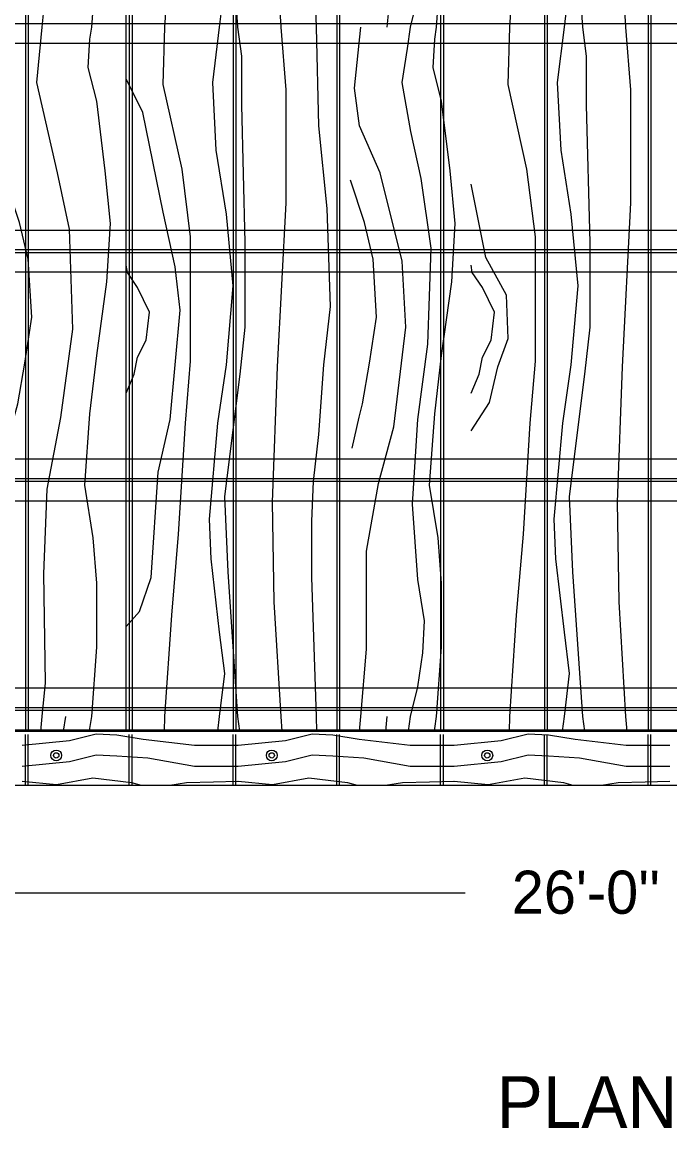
# Model space of a CAD drawing. Extents: x 999.4 to 1036.4, y 999.4 to 1022.5.
# Drawn here: x 1011.99 to 1014.99, y 1012.4 to 1017.54 of the extents above; entities that cross this region are included whole.
import ezdxf

# ---------------------------------------------------------------- set-up
doc = ezdxf.new("R2010")
doc.units = 0
doc.layers.add('Level 1', color=7, linetype='Continuous')

msp = doc.modelspace()

# ---------------------------------------------------------------- linework, layer by layer
at = {"layer": 'Level 1'}
for p, q in [((1012.0012, 1019.7438), (1012.0012, 1014.2438)), ((1012.0138, 1019.7438), (1012.0138, 1014.2438)), ((1012.4681, 1014.2438), (1012.4681, 1019.7438)), ((1012.4826, 1019.7438), (1012.4826, 1014.2438)), ((1012.4953, 1019.7438), (1012.4953, 1014.2438)), ((1012.9641, 1019.7438), (1012.9641, 1014.2438)), ((1012.9768, 1019.7438), (1012.9768, 1014.2438)), ((1013.4456, 1019.7438), (1013.4456, 1014.2438)), ((1013.4583, 1019.7438), (1013.4583, 1014.2438)), ((1013.9271, 1019.7438), (1013.9271, 1014.2438)), ((1013.9398, 1019.7438), (1013.9398, 1014.2438)), ((1014.4085, 1019.7438), (1014.4085, 1014.2438)), ((1014.4212, 1019.7438), (1014.4212, 1014.2438)), ((1014.89, 1019.7438), (1014.89, 1014.2438)), ((1014.9027, 1019.7438), (1014.9027, 1014.2438)), ((1008.6435, 1017.5289), (1021.6435, 1017.5289)), ((1008.6435, 1017.4382), (1021.6435, 1017.4382)), ((1008.6435, 1016.5699), (1021.6435, 1016.5699)), ((1008.6435, 1016.4793), (1021.6435, 1016.4793)), ((1008.6435, 1016.4664), (1021.6435, 1016.4664)), ((1008.6435, 1016.3757), (1021.6435, 1016.3757)), ((1008.6435, 1015.5074), (1021.6435, 1015.5074)), ((1008.6435, 1015.4168), (1021.6435, 1015.4168)), ((1008.6435, 1015.4039), (1021.6435, 1015.4039)), ((1008.6435, 1015.3132), (1021.6435, 1015.3132)), ((1008.6435, 1014.4449), (1021.6435, 1014.4449)), ((1008.6435, 1014.3543), (1021.6435, 1014.3543)), ((1008.6435, 1014.3414), (1021.6435, 1014.3414)), ((1008.6435, 1014.2507), (1021.6435, 1014.2507)), ((1008.6435, 1014.2438), (1021.6435, 1014.2438)), ((1012.0012, 1013.9938), (1012.0012, 1014.2278)), ((1012.0138, 1013.9938), (1012.0138, 1014.2278)), ((1012.4826, 1013.9938), (1012.4826, 1014.2278)), ((1012.4953, 1013.9938), (1012.4953, 1014.2278)), ((1012.9641, 1013.9938), (1012.9641, 1014.2278)), ((1012.9768, 1013.9938), (1012.9768, 1014.2278)), ((1013.4456, 1013.9938), (1013.4456, 1014.2278)), ((1013.4583, 1013.9938), (1013.4583, 1014.2278)), ((1013.9271, 1013.9938), (1013.9271, 1014.2278)), ((1013.9398, 1013.9938), (1013.9398, 1014.2278)), ((1014.4085, 1013.9938), (1014.4085, 1014.2278)), ((1014.4212, 1013.9938), (1014.4212, 1014.2278)), ((1014.89, 1013.9938), (1014.89, 1014.2278)), ((1014.9027, 1013.9938), (1014.9027, 1014.2278)), ((1008.6435, 1013.9938), (1021.6435, 1013.9938)), ((1008.6435, 1013.4938), (1014.0416, 1013.4938))]:
    msp.add_line(p, q, dxfattribs=at)
for points in [[(1012.0785, 1017.5114), (1012.0939, 1017.6679), (1012.086, 1018.1747), (1012.1018, 1018.5679), (1012.1652, 1018.8999), (1012.2206, 1019.3106), (1012.2057, 1019.7438)], [(1012.3086, 1017.5114), (1012.3314, 1017.8339), (1012.3314, 1018.131), (1012.3156, 1018.3407), (1012.276, 1018.5854), (1012.2998, 1018.9174), (1012.3314, 1019.1883), (1012.3789, 1019.529), (1012.3915, 1019.7438)], [(1012.6482, 1017.5114), (1012.6798, 1017.9824), (1012.7115, 1018.3582), (1012.7432, 1018.8737), (1012.7669, 1019.162), (1012.7669, 1019.7388), (1012.7663, 1019.7438)], [(1012.9017, 1017.5114), (1012.9253, 1017.7116), (1012.9015, 1017.9038), (1012.8619, 1018.2446), (1012.854, 1018.4281), (1012.8936, 1018.8737), (1012.9332, 1019.1446), (1012.9648, 1019.5116), (1012.9427, 1019.7438)], [(1012.9869, 1017.5114), (1012.9411, 1018.1834), (1012.9253, 1018.5329), (1012.9965, 1019.1009), (1013.0202, 1019.3194), (1013.0202, 1019.7125), (1013.0195, 1019.7438)], [(1013.1865, 1017.5114), (1013.1548, 1018.0436), (1013.1469, 1018.5067), (1013.1707, 1019.1359), (1013.2023, 1019.7438)], [(1013.3514, 1017.5114), (1013.3297, 1018.1572), (1013.3297, 1018.4194), (1013.3377, 1018.6029), (1013.3614, 1018.8213), (1013.3852, 1019.1446), (1013.4168, 1019.4154), (1013.4054, 1019.7438)], [(1013.6785, 1017.5114), (1013.6939, 1017.6679), (1013.686, 1018.1747), (1013.7018, 1018.5679), (1013.7652, 1018.8999), (1013.8206, 1019.3106), (1013.8057, 1019.7438)], [(1013.7875, 1017.5114), (1013.8206, 1017.6504), (1013.8443, 1017.8077), (1013.8522, 1017.9563), (1013.8206, 1018.1484), (1013.7968, 1018.498), (1013.8206, 1018.8912), (1013.8681, 1019.2407), (1013.8839, 1019.6864), (1013.8755, 1019.7438)], [(1013.9086, 1017.5114), (1013.9314, 1017.8339), (1013.9314, 1018.131), (1013.9156, 1018.3407), (1013.876, 1018.5854), (1013.8997, 1018.9174), (1013.9314, 1019.1883), (1013.9789, 1019.529), (1013.9915, 1019.7438)], [(1014.2482, 1017.5114), (1014.2798, 1017.9824), (1014.3115, 1018.3582), (1014.3432, 1018.8737), (1014.3669, 1019.162), (1014.3669, 1019.7388), (1014.3662, 1019.7438)], [(1014.5017, 1017.5114), (1014.5252, 1017.7116), (1014.5015, 1017.9038), (1014.4619, 1018.2446), (1014.454, 1018.4281), (1014.4936, 1018.8737), (1014.5332, 1019.1446), (1014.5648, 1019.5116), (1014.5427, 1019.7438)], [(1014.5869, 1017.5114), (1014.5411, 1018.1834), (1014.5252, 1018.5329), (1014.5965, 1019.1009), (1014.6202, 1019.3194), (1014.6202, 1019.7125), (1014.6195, 1019.7438)], [(1014.7865, 1017.5114), (1014.7548, 1018.0436), (1014.7469, 1018.5067), (1014.7707, 1019.1359), (1014.8023, 1019.7438)], [(1012.0785, 1014.3114), (1012.0939, 1014.4679), (1012.086, 1014.9747), (1012.1018, 1015.3679), (1012.1652, 1015.6999), (1012.2206, 1016.1106), (1012.2047, 1016.5737), (1012.1493, 1016.8359), (1012.0543, 1017.2553), (1012.0785, 1017.5114)], [(1012.3086, 1014.3114), (1012.3314, 1014.6339), (1012.3314, 1014.931), (1012.3156, 1015.1407), (1012.276, 1015.3854), (1012.2998, 1015.7174), (1012.3314, 1015.9883), (1012.3789, 1016.329), (1012.3947, 1016.5999), (1012.371, 1016.8446), (1012.3314, 1017.1679), (1012.2918, 1017.3252), (1012.2998, 1017.4563), (1012.3086, 1017.5114)], [(1012.6482, 1014.3114), (1012.6798, 1014.7824), (1012.7115, 1015.1582), (1012.7432, 1015.6737), (1012.7669, 1015.962), (1012.7669, 1016.5388), (1012.7273, 1016.8534), (1012.6402, 1017.2465), (1012.6482, 1017.5114)], [(1012.9017, 1014.3114), (1012.9253, 1014.5116), (1012.9015, 1014.7038), (1012.8619, 1015.0446), (1012.854, 1015.2281), (1012.8936, 1015.6737), (1012.9332, 1015.9446), (1012.9648, 1016.3116), (1012.9332, 1016.6436), (1012.8857, 1016.9407), (1012.8698, 1017.2553), (1012.9017, 1017.5114)], [(1012.9869, 1014.3114), (1012.9411, 1014.9834), (1012.9253, 1015.3329), (1012.9965, 1015.9009), (1013.0202, 1016.1194), (1013.0202, 1016.5125), (1013.0044, 1017.1504), (1013.0044, 1017.3776), (1012.9869, 1017.5114)], [(1013.1865, 1014.3114), (1013.1548, 1014.8436), (1013.1469, 1015.3067), (1013.1707, 1015.9359), (1013.2102, 1016.696), (1013.2102, 1017.2204), (1013.1865, 1017.5114)], [(1013.3514, 1014.3114), (1013.3297, 1014.9572), (1013.3297, 1015.2194), (1013.3377, 1015.4029), (1013.3614, 1015.6213), (1013.3852, 1015.9446), (1013.4168, 1016.2154), (1013.401, 1016.6699), (1013.3614, 1017.0543), (1013.3514, 1017.5114)], [(1013.5573, 1014.3114), (1013.5831, 1014.6252), (1013.5831, 1015.0795), (1013.6385, 1015.3941), (1013.7097, 1015.6563), (1013.7652, 1016.1194), (1013.7493, 1016.4252), (1013.6464, 1016.8359), (1013.5514, 1017.0543), (1013.5277, 1017.229), (1013.5573, 1017.5114)], [(1013.7875, 1014.3114), (1013.8206, 1014.4504), (1013.8443, 1014.6077), (1013.8522, 1014.7563), (1013.8206, 1014.9484), (1013.7968, 1015.298), (1013.8206, 1015.6912), (1013.8681, 1016.0407), (1013.8839, 1016.4864), (1013.8364, 1016.8096), (1013.7889, 1017.0281), (1013.7493, 1017.2553), (1013.7731, 1017.4125), (1013.7875, 1017.5114)], [(1013.9086, 1014.3114), (1013.9314, 1014.6339), (1013.9314, 1014.931), (1013.9156, 1015.1407), (1013.876, 1015.3854), (1013.8997, 1015.7174), (1013.9314, 1015.9883), (1013.9789, 1016.329), (1013.9947, 1016.5999), (1013.971, 1016.8446), (1013.9314, 1017.1679), (1013.8918, 1017.3252), (1013.8997, 1017.4563), (1013.9086, 1017.5114)], [(1014.2482, 1014.3114), (1014.2798, 1014.7824), (1014.3115, 1015.1582), (1014.3432, 1015.6737), (1014.3669, 1015.962), (1014.3669, 1016.5388), (1014.3273, 1016.8534), (1014.2402, 1017.2465), (1014.2482, 1017.5114)], [(1014.5017, 1014.3114), (1014.5252, 1014.5116), (1014.5015, 1014.7038), (1014.4619, 1015.0446), (1014.454, 1015.2281), (1014.4936, 1015.6737), (1014.5332, 1015.9446), (1014.5648, 1016.3116), (1014.5332, 1016.6436), (1014.4857, 1016.9407), (1014.4698, 1017.2553), (1014.5017, 1017.5114)], [(1014.5869, 1014.3114), (1014.5411, 1014.9834), (1014.5252, 1015.3329), (1014.5965, 1015.9009), (1014.6202, 1016.1194), (1014.6202, 1016.5125), (1014.6044, 1017.1504), (1014.6044, 1017.3776), (1014.5869, 1017.5114)], [(1014.7865, 1014.3114), (1014.7548, 1014.8436), (1014.7469, 1015.3067), (1014.7707, 1015.9359), (1014.8102, 1016.696), (1014.8102, 1017.2204), (1014.7865, 1017.5114)], [(1012.4681, 1014.73), (1012.5293, 1014.7999), (1012.5848, 1014.9572), (1012.6165, 1015.4465), (1012.6719, 1015.6912), (1012.7194, 1016.198), (1012.6957, 1016.3989), (1012.6402, 1016.6524), (1012.5452, 1017.1154), (1012.4681, 1017.2728)], [(1011.9167, 1015.5579), (1011.9491, 1015.701), (1011.9653, 1015.7636), (1011.9977, 1015.9515), (1012.0302, 1016.1663), (1012.0139, 1016.4348), (1011.9734, 1016.6048), (1011.9086, 1016.8016)], [(1013.5167, 1015.5579), (1013.5491, 1015.701), (1013.5653, 1015.7636), (1013.5978, 1015.9515), (1013.6302, 1016.1663), (1013.6139, 1016.4348), (1013.5734, 1016.6048), (1013.5086, 1016.8016)], [(1014.0681, 1015.6388), (1014.1531, 1015.7699), (1014.1927, 1015.9359), (1014.2402, 1016.0669), (1014.2323, 1016.2679), (1014.1372, 1016.4427), (1014.0681, 1016.7834)], [(1012.4681, 1015.8135), (1012.5056, 1015.9009), (1012.5214, 1015.9795), (1012.561, 1016.0582), (1012.5769, 1016.1893), (1012.5214, 1016.3029), (1012.4739, 1016.3728), (1012.4681, 1016.4077)], [(1014.0681, 1015.8135), (1014.1056, 1015.9009), (1014.1214, 1015.9795), (1014.161, 1016.0582), (1014.1769, 1016.1893), (1014.1214, 1016.3029), (1014.0739, 1016.3728), (1014.0681, 1016.4077)], [(1012.0721, 1014.2438), (1012.0785, 1014.3114)], [(1012.1777, 1014.2438), (1012.1875, 1014.3114)], [(1012.299, 1014.2438), (1012.2998, 1014.2563), (1012.3086, 1014.3114)], [(1012.6462, 1014.2438), (1012.6482, 1014.3114)], [(1012.8932, 1014.2438), (1012.9017, 1014.3114)], [(1012.9957, 1014.2438), (1012.9869, 1014.3114)], [(1013.192, 1014.2438), (1013.1865, 1014.3114)], [(1013.3529, 1014.2438), (1013.3514, 1014.3114)], [(1013.5503, 1014.2438), (1013.5573, 1014.3114)], [(1013.6721, 1014.2438), (1013.6785, 1014.3114)], [(1013.7777, 1014.2438), (1013.7875, 1014.3114)], [(1013.899, 1014.2438), (1013.8997, 1014.2563), (1013.9086, 1014.3114)], [(1014.2462, 1014.2438), (1014.2482, 1014.3114)], [(1014.4932, 1014.2438), (1014.5017, 1014.3114)], [(1014.5957, 1014.2438), (1014.5869, 1014.3114)], [(1014.792, 1014.2438), (1014.7865, 1014.3114)], [(1011.9862, 1014.1788), (1012.2051, 1014.2001), (1012.3292, 1014.2319), (1012.4248, 1014.2266), (1012.5471, 1014.2072), (1012.7845, 1014.1788), (1012.9862, 1014.1788)], [(1012.988, 1014.1788), (1013.2068, 1014.2001), (1013.3308, 1014.2319), (1013.4266, 1014.2266), (1013.5488, 1014.2072), (1013.7862, 1014.1788), (1013.988, 1014.1788)], [(1013.9897, 1014.1788), (1014.2086, 1014.2001), (1014.3326, 1014.2319), (1014.4282, 1014.2266), (1014.5505, 1014.2072), (1014.7879, 1014.1788), (1014.9897, 1014.1788)], [(1011.9862, 1014.0814), (1012.2051, 1014.1026), (1012.3292, 1014.1345), (1012.4248, 1014.1292), (1012.5687, 1014.1201), (1012.7845, 1014.0814), (1012.9862, 1014.0814)], [(1012.988, 1014.0814), (1013.2068, 1014.1026), (1013.3308, 1014.1345), (1013.4266, 1014.1292), (1013.5704, 1014.1201), (1013.7862, 1014.0814), (1013.988, 1014.0814)], [(1013.9897, 1014.0814), (1014.2086, 1014.1026), (1014.3326, 1014.1345), (1014.4282, 1014.1292), (1014.5721, 1014.1201), (1014.7879, 1014.0814), (1014.9897, 1014.0814)], [(1011.9862, 1014.0114), (1012.1446, 1013.996), (1012.3138, 1014.0266), (1012.4931, 1014.0057), (1012.5375, 1013.9938)], [(1012.988, 1014.0114), (1013.1463, 1013.996), (1013.3156, 1014.0266), (1013.4948, 1014.0057), (1013.5392, 1013.9938)], [(1013.9897, 1014.0114), (1014.148, 1013.996), (1014.3173, 1014.0266), (1014.4966, 1014.0057), (1014.5409, 1013.9938)], [(1012.67, 1013.9938), (1012.7479, 1014.0057), (1012.8732, 1014.0084), (1012.9862, 1014.0114)], [(1013.6717, 1013.9938), (1013.7497, 1014.0057), (1013.8749, 1014.0084), (1013.988, 1014.0114)], [(1014.6735, 1013.9938), (1014.7514, 1014.0057), (1014.8767, 1014.0084), (1014.9897, 1014.0114)]]:
    msp.add_lwpolyline(points, dxfattribs=at)
for centre, radius in [((1012.1435, 1014.1313), 0.025), ((1012.1435, 1014.1313), 0.0125), ((1013.1435, 1014.1313), 0.025), ((1013.1435, 1014.1313), 0.0125), ((1014.1435, 1014.1313), 0.025), ((1014.1435, 1014.1313), 0.0125)]:
    msp.add_circle(centre, radius, dxfattribs=at)

# ---------------------------------------------------------------- texts
for s, height, p in [("26'-0''", 0.2, (1014.2572, 1013.3963)), ('PLAN VIEW', 0.24, (1014.1872, 1012.4024))]:
    msp.add_text(s, height=height, dxfattribs=at).set_placement(p)

doc.saveas('drawing.dxf')
